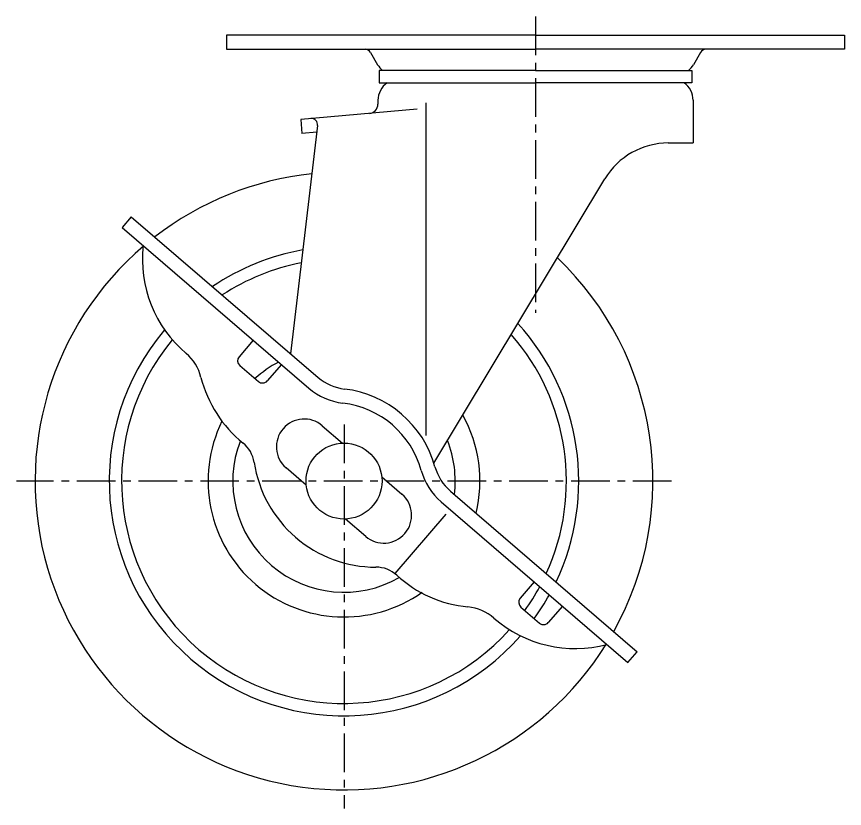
# Model space of a CAD drawing. Extents: x -18 to 235, y -19 to 265.
# Drawn here: x 100.3 to 234.3, y 36.2 to 164.4 of the extents above; entities that cross this region are included whole.
import ezdxf

# ---------------------------------------------------------------- set-up
doc = ezdxf.new("R2010")
doc.units = 0
doc.header["$LTSCALE"] = 5
doc.linetypes.add('CENTER', pattern=[2, 1.25, -0.25, 0.25, -0.25])
doc.layers.get('0').update_dxf_attribs({"linetype": 'CONTINUOUS'})
doc.layers.add('CENTER', color=1, linetype='CENTER')

msp = doc.modelspace()

# ---------------------------------------------------------------- linework, layer by layer
at = {"color": 7, "linetype": 'CONTINUOUS'}
for p, q in [((134.32753, 161.396185), (134.32753, 159.096185)), ((184.32753, 161.396185), (134.32753, 161.396185)), ((184.32753, 161.396185), (234.32753, 161.396185)), ((234.32753, 161.396185), (234.32753, 159.096185)), ((134.32753, 159.096185), (184.326753, 159.096185)), ((157.617248, 158.596185), (158.771949, 156.596185)), ((234.32753, 159.096185), (184.328306, 159.096185)), ((211.037811, 158.596185), (209.88311, 156.596185)), ((184.32753, 155.686185), (159.021739, 155.686185)), ((159.021739, 155.686185), (159.021739, 153.686185)), ((184.32753, 155.686185), (209.63332, 155.686185)), ((209.63332, 155.686185), (209.63332, 153.686185)), ((159.021739, 153.686185), (184.32753, 153.686185)), ((209.63332, 153.686185), (184.32753, 153.686185)), ((158.826753, 150.836185), (158.826753, 150.210682)), ((166.569151, 150.436185), (166.569151, 96.571915)), ((209.826753, 150.836185), (209.826753, 143.936185)), ((165.143166, 149.3888), (146.326753, 147.742577)), ((146.32753, 147.742577), (146.527988, 145.451329)), ((149.042436, 146.772255), (144.683713, 109.818611)), ((148.911225, 145.659836), (146.527988, 145.451329)), ((205.780018, 143.936185), (207.526753, 143.936185)), ((207.526753, 143.936185), (209.826753, 143.936185)), ((167.887507, 92.070412), (195.554873, 138.116642)), ((118.904873, 131.987315), (117.405226, 130.243452)), ((118.904873, 131.987315), (149.149574, 105.978161)), ((117.405226, 130.243452), (147.649927, 104.234298)), ((138.634859, 111.986873), (136.352786, 109.333169)), ((136.458967, 107.922947), (139.491771, 105.314864)), ((143.184066, 108.074748), (140.901993, 105.421044)), ((149.816913, 98.150267), (153.083276, 95.341333)), ((147.21509, 88.517523), (143.948726, 91.326456)), ((159.439969, 89.874848), (162.706333, 87.065915)), ((170.545899, 87.578234), (200.7906, 61.569079)), ((169.046251, 85.834371), (199.290952, 59.825217)), ((169.827287, 83.843802), (161.549311, 74.217771)), ((156.838146, 80.242104), (153.571783, 83.051038)), ((184.126929, 72.865631), (181.844856, 70.211927)), ((181.951037, 68.801705), (184.983841, 66.193622)), ((188.676136, 68.953507), (186.394063, 66.299802)), ((199.290952, 59.825217), (200.7906, 61.569079))]:
    msp.add_line(p, q, dxfattribs=at)
msp.add_circle((153.32753, 89.196185), 6.15, dxfattribs=at)
for centre, radius, start, end in [((156.751223, 158.096185), 1, 30, 90), ((211.903836, 158.096185), 1, 90, 150), ((161.370025, 158.096185), 3, 210, 233.449602), ((207.285034, 158.096185), 3, 306.550398, 330), ((162.326753, 150.836185), 3.5, 125.483204, 180), ((206.328306, 150.836185), 3.5, 0, 54.516796), ((157.326753, 150.210682), 1.5, 275, 0), ((148.049321, 146.889395), 1, 353.272981, 95), ((205.840104, 131.936185), 12, 90, 149), ((153.32753, 89.196185), 50, 95.982014, 127.768913), ((140.695284, 125.118691), 20, 173.708164, 229.696946), ((153.32753, 89.196185), 50, 130.447068, 328.164677), ((153.32753, 89.196185), 38, 100.09943, 124.048349), ((153.32753, 89.196185), 50, 330.842831, 46.290967), ((153.32753, 89.196185), 36, 101.064572, 123.178252), ((153.32753, 89.196185), 38, 334.563396, 42.173551), ((153.32753, 89.196185), 38, 139.85678, 318.754965), ((153.32753, 89.196185), 36, 335.433493, 41.208409), ((153.32753, 89.196185), 36, 140.539393, 318.072352), ((153.32753, 89.196185), 22.5, 112.540559, 112.918072), ((122.907447, 104.14626), 7.5, 14.20675, 49.696946), ((137.110987, 108.681148), 1, 139.305872, 229.305872), ((153.32753, 89.196185), 22, 118.818557, 130.942271), ((149.566399, 110.895354), 20, 194.20675, 231.00013), ((154.36574, 112.04377), 8, 229.305872, 263.203074), ((140.143792, 106.073065), 1, 229.305872, 319.305872), ((154.36574, 112.04377), 10.3, 229.305872, 263.203074), ((151.371467, 86.921582), 17.3, 15.408671, 83.203074), ((151.371467, 86.921582), 15, 15.408671, 83.203074), ((146.88282, 94.738361), 4.5, 49.305872, 229.305872), ((153.32753, 89.196185), 22, 346.341564, 29), ((153.32753, 89.196185), 22, 153.874594, 305.096801), ((153.32753, 89.196185), 18, 158.77702, 299.834725), ((133.833434, 91.466669), 5, 8.731545, 51.00013), ((153.32753, 89.196185), 18, 353.054861, 21.330113), ((158.543695, 95.261795), 20, 188.731545, 229.305872), ((175.762064, 93.643843), 8, 195.408671, 229.305872), ((175.762064, 93.643843), 10.3, 195.408671, 229.305872), ((159.772239, 83.65401), 4.5, 229.305872, 49.305872), ((158.543695, 95.261795), 20, 229.305872, 269.880199), ((158.491422, 70.261849), 5, 47.611615, 89.880199), ((175.345239, 88.72665), 20, 227.611615, 264.404995), ((153.32753, 89.196185), 36, 324.405561, 331.656221), ((182.603057, 69.559906), 1, 139.305872, 229.305872), ((153.32753, 89.196185), 38, 324.136501, 330.996761), ((172.664095, 61.357663), 7.5, 48.914799, 84.404995), ((190.736561, 82.085325), 20, 228.914799, 284.903581), ((185.635862, 66.951823), 1, 229.305872, 319.305872)]:
    msp.add_arc(centre, radius, start, end, dxfattribs=at)
at = {"layer": 'CENTER', "color": 1, "linetype": 'CENTER'}
for p, q in [((184.32753, 164.396185), (184.32753, 116.431205)), ((153.32753, 98.346185), (153.32753, 36.196185)), ((206.32753, 89.196185), (100.32753, 89.196185))]:
    msp.add_line(p, q, dxfattribs=at)

doc.saveas('drawing.dxf')
